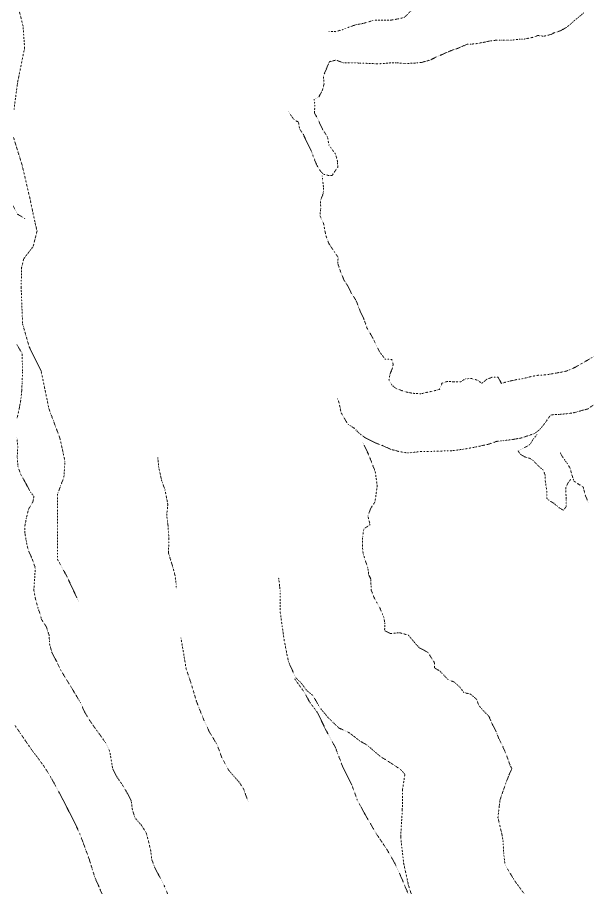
# Model space of a CAD drawing. Extents: x 682410 to 689460, y 7661803 to 7669124.
# Drawn here: x 684830 to 685097.2, y 7664263.4 to 7664671.1 of the extents above; entities that cross this region are included whole.
import ezdxf

# ---------------------------------------------------------------- set-up
doc = ezdxf.new("R2010")
doc.units = 0
doc.header["$MEASUREMENT"] = 0
doc.linetypes.add('DOT', pattern=[0.25, 0, -0.25])
doc.layers.add('02 TOE_Line', color=1, linetype='DOT', lineweight=20)

msp = doc.modelspace()

# ---------------------------------------------------------------- linework, layer by layer
at = {"layer": '02 TOE_Line'}
for points in [[(684828.4, 7664627.93, 4128.59), (684830.04, 7664640.36, 4128.56), (684833.37, 7664656.81, 4130.85), (684832.64, 7664666.98, 4130.08), (684830, 7664677.49, 4131.17), (684828.77, 7664687.05, 4131.87)], [(684975.96, 7664664.47, 4213.82), (684978.77, 7664664.37, 4214.81), (684982.55, 7664665.36, 4214.06), (684985.03, 7664666.39, 4213.74), (684988.47, 7664667.58, 4213.48), (684991.97, 7664668.21, 4213.52), (684996.93, 7664669.7, 4213.5), (685000.79, 7664669.78, 4213.49), (685005.27, 7664669.83, 4213.43), (685008.29, 7664670.34, 4214), (685011.25, 7664671.03, 4213.29), (685015.2, 7664674.84, 4211.97)], [(685095.36, 7664673.24, 4218.65), (685092.77, 7664670.98, 4218.89), (685090.6, 7664669.3, 4219.19), (685089.12, 7664667.86, 4219.17), (685087.23, 7664666.34, 4219.2), (685084.48, 7664664.82, 4219.51), (685081.32, 7664663.76, 4219.63), (685079.99, 7664663.06, 4219.69), (685076.71, 7664662.24, 4219.88), (685073.82, 7664662.57, 4219.8), (685071.35, 7664661.68, 4219.98), (685067.35, 7664660.86, 4220.19), (685065.53, 7664660.87, 4220.21), (685062.2, 7664660.46, 4220.29), (685059.98, 7664660.38, 4220.4), (685056.54, 7664660.38, 4220.34), (685054.03, 7664660.34, 4220.36), (685051.73, 7664660.09, 4220.36), (685049.02, 7664659.48, 4220.4), (685045.25, 7664658.78, 4220.31), (685042.95, 7664658.57, 4220.22), (685040.61, 7664658.45, 4220.22), (685038.59, 7664657.51, 4220.13), (685036.17, 7664656.52, 4220.12), (685033.87, 7664655.74, 4220.1), (685030.71, 7664654.47, 4220.02), (685028.17, 7664653.32, 4220.07), (685025.99, 7664652.42, 4220.16), (685023.61, 7664651.14, 4219.94), (685019.35, 7664649.98, 4220.22), (685016.37, 7664649.68, 4220.31), (685011.71, 7664649.41, 4220.17), (685007.43, 7664649.82, 4220.05), (685004.63, 7664649.73, 4219.86), (684999.93, 7664649.38, 4220.05), (684997.55, 7664649.38, 4220.05), (684990.15, 7664649.69, 4219.56), (684982.51, 7664649.82, 4219.04), (684979.4, 7664651.06, 4219.4), (684976.16, 7664650.29, 4218.77), (684974.77, 7664646.97, 4218.61), (684973.37, 7664643.57, 4218.4), (684973.67, 7664639.79, 4218.47), (684972.85, 7664636.73, 4218.24), (684971.13, 7664633.66, 4218.05), (684969.07, 7664632.73, 4217.89), (684969.39, 7664629.94, 4217.91), (684969.16, 7664626.31, 4217.97), (684970.73, 7664623.59, 4218.04), (684972.01, 7664620.7, 4217.77), (684972.99, 7664618.55, 4217.94), (684975.28, 7664615.15, 4218.41), (684975.98, 7664611.35, 4218.64), (684977.09, 7664609.66, 4218.28), (684979.14, 7664606.89, 4218.26), (684980.02, 7664603.45, 4218.31), (684980.08, 7664600.89, 4218.18), (684977.49, 7664597.07, 4217.9), (684975.76, 7664597.04, 4218.29), (684973.44, 7664597.58, 4218.52), (684972.19, 7664598.74, 4218.59), (684970.19, 7664601.98, 4218.79), (684968.62, 7664605.93, 4218.3), (684967.69, 7664608.56, 4218.6), (684965.49, 7664612.93, 4218.24), (684963.99, 7664616.2, 4218.91), (684962.22, 7664618.81, 4218.82), (684961.68, 7664621.99, 4218.64), (684959.62, 7664623.2, 4219.01), (684957.87, 7664625.56, 4220.01), (684956.94, 7664627.28, 4219.72)], [(684858.61, 7664397.55, 4118.9), (684855.97, 7664403.21, 4118.19), (684853.33, 7664408.87, 4117.48), (684848.81, 7664417.16, 4117.34), (684848.79, 7664426.62, 4116.85), (684848.76, 7664436.07, 4116.35), (684848.76, 7664441.85, 4116.72), (684848.76, 7664447.63, 4117.1), (684851.78, 7664455.67, 4117.28), (684852.27, 7664463.25, 4117.42), (684849.89, 7664473.97, 4118.9), (684844.74, 7664487.78, 4117.62), (684841.13, 7664505.33, 4118.57), (684835.51, 7664516.8, 4119.1), (684832.41, 7664527.45, 4119.79), (684831.75, 7664544.7, 4121.93), (684831.97, 7664553.95, 4122.74), (684832.98, 7664558.03, 4123.1), (684837.36, 7664563.71, 4126.46), (684839.19, 7664570.98, 4131.13), (684838.26, 7664574.95, 4130.69), (684835.74, 7664586.72, 4130.2), (684832.25, 7664601.65, 4129.25), (684828.21, 7664614.73, 4128.83)], [(685100.1, 7664512.22, 4220.43), (685094.97, 7664509.21, 4220.53), (685090.5, 7664506.71, 4220.37), (685087.12, 7664505.32, 4220.58), (685082.42, 7664504.43, 4220.59), (685077.46, 7664503.58, 4220.43), (685073.48, 7664503.36, 4220.39), (685070.23, 7664502.71, 4220.36), (685066.44, 7664501.74, 4220.31), (685063.36, 7664501.27, 4220.29), (685059.88, 7664500.48, 4219.92), (685056.79, 7664499.63, 4220.02), (685055.25, 7664502.49, 4220.18), (685052.45, 7664502.49, 4220.18), (685049.9, 7664501.53, 4220.2), (685047.65, 7664499.63, 4220.17), (685045.6, 7664501.08, 4220.14), (685042.75, 7664501.86, 4220.09), (685039.85, 7664501.78, 4220), (685037.76, 7664500.36, 4220), (685034.49, 7664500.36, 4220.06), (685031.32, 7664500.52, 4219.98), (685028.93, 7664499.65, 4220.06), (685027.74, 7664496.8, 4220.14), (685024.72, 7664495.99, 4220.13), (685021.63, 7664495.35, 4219.99), (685019.02, 7664494.7, 4219.99), (685015.17, 7664494.99, 4219.9), (685011.58, 7664495.69, 4219.99), (685007.36, 7664497.22, 4219.93), (685005.38, 7664498.92, 4219.79), (685004.1, 7664501.13, 4219.69), (685004.6, 7664504.11, 4219.67), (685005.5, 7664506.13, 4219.45), (685006.1, 7664508.47, 4219.32), (685005.42, 7664510.85, 4219.57), (685002.24, 7664510.94, 4219.74), (684999.54, 7664514.69, 4219.8), (684997.99, 7664517.75, 4219.79), (684996.63, 7664520.71, 4219.85), (684993.9, 7664525.36, 4219.77), (684992.42, 7664529.54, 4219.77), (684990.55, 7664533.63, 4219.73), (684988.71, 7664538.39, 4219.62), (684986.2, 7664542.34, 4219.51), (684984.72, 7664545.34, 4219.54), (684983.13, 7664547.81, 4219.67), (684981.82, 7664550.89, 4219.45), (684981.03, 7664553.05, 4219.33), (684980.13, 7664555.76, 4219.51), (684980.26, 7664558.69, 4219.04), (684978.53, 7664561.23, 4218.98), (684975.9, 7664565.16, 4218.51), (684974.74, 7664568.3, 4218.68), (684974.18, 7664570.63, 4218.5), (684973.45, 7664574.58, 4218.71), (684971.74, 7664578.19, 4218.53), (684972.14, 7664581.58, 4218.88), (684971.99, 7664585.22, 4218.8), (684973.33, 7664588.69, 4218.83), (684973.38, 7664591.68, 4218.65), (684973.06, 7664594.59, 4218.4), (684972.8, 7664596.85, 4218.39)], [(684828.04, 7664582.64, 4130.34), (684830.1, 7664578.83, 4130.39), (684833.7, 7664576.65, 4130.52)], [(684829.78, 7664482.93, 4114.24), (684830.8, 7664487.51, 4114.65), (684831.63, 7664492.19, 4114.98), (684832.03, 7664496.26, 4115.29), (684832.23, 7664500.55, 4115.63), (684832.36, 7664504.96, 4115.93), (684832.31, 7664509.36, 4116.27), (684832.15, 7664513.72, 4116.59), (684829.62, 7664517.95, 4116.95)], [(685099.96, 7664489.54, 4210.53), (685097.13, 7664487.56, 4210.39), (685094.65, 7664486.97, 4210.34), (685091.52, 7664486.03, 4210.37), (685088.79, 7664485.54, 4210.34), (685083.82, 7664485.05, 4210.19), (685081.53, 7664485.01, 4210.33), (685079.81, 7664484.75, 4209.43), (685076.76, 7664480.44, 4206.68), (685074.82, 7664478.04, 4205.99), (685072.37, 7664476.15, 4205.96), (685070.17, 7664475.39, 4206.01), (685066.19, 7664474.06, 4205.86), (685061.58, 7664473.23, 4205.5), (685057.51, 7664472.75, 4205.58), (685054.64, 7664472.46, 4206.41), (685050.74, 7664471.12, 4205.35), (685044.87, 7664469.82, 4205.09), (685038.96, 7664468.77, 4204.73), (685033.57, 7664468.05, 4204.55), (685027.67, 7664467.89, 4204.34), (685022.64, 7664467.7, 4204.13), (685018.82, 7664467.64, 4204.01), (685012.86, 7664467, 4203.85), (685009.07, 7664467.62, 4203.94), (685004.76, 7664468.76, 4203.94), (685001.16, 7664470.43, 4203.85), (684998.07, 7664471.61, 4203.72), (684992.99, 7664474.12, 4203.63), (684990.11, 7664476.23, 4203.85), (684987.75, 7664478.68, 4204.27), (684984.85, 7664480.45, 4203.96), (684982.98, 7664483.6, 4204.39), (684981.66, 7664485.89, 4204.37), (684980.68, 7664490.69, 4204.87), (684979.96, 7664492.62, 4204.89)], [(685089.37, 7664454.8, 4205.25), (685087.89, 7664452.81, 4205.14), (685087.03, 7664450.84, 4205.19), (685086.98, 7664448.41, 4205.15), (685087.17, 7664445.19, 4205.42), (685087.05, 7664441.83, 4205.59), (685085.87, 7664440.21, 4205.56), (685083.81, 7664441.32, 4205.52), (685081.33, 7664443.49, 4205.55), (685079.5, 7664444.52, 4205.8), (685078.11, 7664445.7, 4205.44), (685078.11, 7664448.66, 4205.24), (685077.31, 7664454, 4205.24), (685077.3, 7664456.63, 4205.37), (685076.32, 7664459.06, 4205.83), (685074.43, 7664460.61, 4205.99), (685071.65, 7664463.44, 4205.65), (685070.23, 7664464.44, 4205.43), (685067.86, 7664465.1, 4205.37), (685065.65, 7664466.42, 4205.41), (685064.56, 7664467.97, 4205.47), (685069.15, 7664470.31, 4205.86), (685070.27, 7664471.1, 4205.87), (685071.61, 7664473.4, 4206.02), (685073.46, 7664475.65, 4206.14)], [(684900.38, 7664260.53, 4126.53), (684898.62, 7664264.67, 4126.38), (684896.71, 7664268.34, 4126.2), (684894.51, 7664272.38, 4125.94), (684892.99, 7664276.48, 4125.66), (684892.43, 7664280.81, 4125.38), (684891.44, 7664284.89, 4125.14), (684890.32, 7664289.2, 4124.83), (684887.91, 7664292.81, 4124.64), (684885.16, 7664296, 4124.36), (684883.88, 7664299.81, 4124), (684883.29, 7664304.09, 4123.7), (684881.46, 7664307.69, 4123.43), (684879.19, 7664311.49, 4123.12), (684876.66, 7664315.17, 4122.86), (684874.6, 7664319.16, 4122.55), (684873.96, 7664323.16, 4122.3), (684873.26, 7664327.27, 4122.01), (684871.32, 7664331.23, 4121.65), (684868.62, 7664335.04, 4121.26), (684866.22, 7664338.32, 4120.92), (684863.88, 7664341.68, 4120.6), (684861.42, 7664345.76, 4120.24), (684859.6, 7664349.95, 4119.93), (684857.27, 7664353.8, 4119.6), (684854.94, 7664357.74, 4119.18), (684852.42, 7664361.75, 4118.79), (684850.09, 7664365.67, 4118.44), (684848.27, 7664369.54, 4118.06), (684846.17, 7664373.43, 4117.68), (684845.08, 7664377.49, 4117.38), (684844.83, 7664381.64, 4117.15), (684843.59, 7664385.49, 4116.86), (684841.23, 7664389.11, 4116.49), (684840.79, 7664391.13, 4116.39), (684839.65, 7664394.34, 4115.77), (684838.38, 7664399.01, 4115.31), (684837.68, 7664402.92, 4115.28), (684838.11, 7664408.51, 4115.03), (684838.36, 7664413.18, 4115.01), (684836.97, 7664417.23, 4114.8), (684835.31, 7664420.92, 4114.61), (684834.65, 7664423.09, 4114.56), (684834.06, 7664426.11, 4114.07), (684833.55, 7664429.23, 4114.05), (684833.55, 7664433.04, 4114.21), (684834.17, 7664436.41, 4114.3), (684835.14, 7664440.56, 4114.31), (684837.24, 7664444.1, 4114.35), (684837.75, 7664446.64, 4114.14), (684836.19, 7664448.58, 4113.91), (684833.43, 7664453.68, 4113.37), (684831.52, 7664457.02, 4113.02), (684830.2, 7664460.94, 4113.05), (684829.91, 7664465.39, 4113.29), (684830.16, 7664469.93, 4113.49), (684829.78, 7664474.15, 4113.76)], [(685067.9, 7664259.9, 4204.55), (685063.12, 7664266.41, 4204.51), (685059.72, 7664272.01, 4204.59), (685058.4, 7664274.5, 4204.8), (685057.84, 7664279.6, 4204.96), (685057.52, 7664285.4, 4204.81), (685057.08, 7664288.12, 4204.72), (685055.73, 7664293.69, 4204.83), (685055.16, 7664296.25, 4204.81), (685055.76, 7664301.51, 4204.74), (685056.11, 7664304.33, 4204.77), (685057.57, 7664308.69, 4204.85), (685058.97, 7664312.58, 4204.91), (685060.32, 7664316.07, 4204.98), (685061.67, 7664319.25, 4205.03), (685060.95, 7664320.41, 4204.14), (685059.29, 7664325.04, 4204.52), (685057.13, 7664330.25, 4204.65), (685055.61, 7664333.09, 4204.72), (685054.09, 7664337.05, 4204.71), (685052.51, 7664339.9, 4204.67), (685050.93, 7664343.63, 4204.57), (685047.84, 7664346.76, 4204.57), (685046.12, 7664348.83, 4204.57), (685045.21, 7664351.54, 4204.59), (685042.42, 7664353.98, 4204.48), (685039.15, 7664354.78, 4204.53), (685037.45, 7664357.18, 4204.55), (685034.77, 7664359.62, 4204.4), (685031.76, 7664360.85, 4204.21), (685030.21, 7664362.47, 4204.32), (685027.99, 7664364.78, 4204.32), (685025.46, 7664366.33, 4204.27), (685025.42, 7664368.73, 4204.37), (685022.37, 7664373.57, 4204.46), (685018.28, 7664375.78, 4203.98), (685016.03, 7664378.27, 4204), (685013.18, 7664381.68, 4203.98), (685008.91, 7664382.82, 4204.17), (685004.76, 7664382.36, 4203.94), (685002.06, 7664383.8, 4204.14), (685002.15, 7664387.54, 4203.87), (685001.57, 7664390.32, 4203.93), (684999.74, 7664394.58, 4204.03), (684998.26, 7664397.22, 4204.13), (684996.91, 7664399.68, 4204.65), (684995.79, 7664402.75, 4204.11), (684995.54, 7664408.11, 4204.38), (684994.64, 7664409.85, 4204.85), (684994.13, 7664413.43, 4204.89), (684992.79, 7664417.21, 4204.82), (684991.86, 7664420.74, 4204.91), (684991.62, 7664424.36, 4204.93), (684991.8, 7664427.93, 4204.76), (684992.31, 7664431.42, 4204.91), (684995.24, 7664433.44, 4205.14), (684994.22, 7664437.47, 4205.09), (684995.55, 7664441.05, 4204.74), (684997.5, 7664444.03, 4204.6), (684998.03, 7664447.5, 4204.38), (684998.58, 7664451.65, 4204.4), (684997.66, 7664458.28, 4204.39), (684994.45, 7664466.48, 4205.14), (684991.79, 7664472.03, 4204.79)], [(685084.35, 7664467.13, 4207.69), (685085.07, 7664465.77, 4207.5), (685086.43, 7664463.68, 4207.02), (685087.74, 7664461.97, 4206.46), (685088.95, 7664459.81, 4205.92), (685089.82, 7664456.78, 4205.63), (685090.47, 7664454.68, 4204.96), (685090.75, 7664453.82, 4205.16), (685092.95, 7664452.39, 4205.34), (685095.15, 7664450.96, 4205.51), (685095.96, 7664447.58, 4205.44), (685097.5, 7664443.71, 4205.68)], [(684895.77, 7664464.87, 4142.81), (684896.21, 7664460.26, 4143.16), (684897.54, 7664454.22, 4143.42), (684899.14, 7664449.69, 4143.35), (684900.47, 7664443.03, 4144.08), (684899.94, 7664437.79, 4144.6), (684900.56, 7664433, 4144.68), (684901.01, 7664426.42, 4144.46), (684900.74, 7664420.21, 4144.49), (684902.61, 7664414.26, 4145), (684903.85, 7664409.55, 4144.99), (684904.38, 7664405.65, 4145.74), (684904.38, 7664403.34, 4146.47)], [(685016.59, 7664253.95, 4178.23), (685013.24, 7664264.49, 4178.03), (685010.96, 7664274.92, 4177.91), (685009.59, 7664287.33, 4177.49), (685010.35, 7664299.83, 4177.6), (685010.4, 7664309.03, 4177.27), (685011.57, 7664316.47, 4177.44), (685009.51, 7664318.77, 4177.64), (685004.62, 7664321.98, 4177.21), (684999.92, 7664324.93, 4177.11), (684994.08, 7664329.98, 4176.85), (684990.43, 7664332.14, 4176.77), (684985.2, 7664336.12, 4176.84), (684980.67, 7664338.14, 4176.99), (684975.64, 7664343, 4176.76), (684971.89, 7664347.44, 4177.36), (684968.37, 7664353.5, 4177.99), (684965.61, 7664355.66, 4178.04), (684963.3, 7664358.82, 4177.24), (684960.28, 7664361.92, 4176.84), (684957.01, 7664369.24, 4177.38), (684955.09, 7664378.64, 4177.47), (684953.18, 7664392.12, 4178.98), (684953.15, 7664402.32, 4179.26), (684952.4, 7664408.32, 4179.34)], [(684938.11, 7664303.83, 4148.18), (684937.16, 7664306.22, 4148.29), (684936.1, 7664309.37, 4148.52), (684934.06, 7664312.58, 4148.54), (684928.97, 7664318.41, 4147.99), (684925.69, 7664324.5, 4147.11), (684923.6, 7664330.25, 4147.78), (684919.91, 7664336.43, 4147.38), (684917.17, 7664342.35, 4146.97), (684913.96, 7664350.45, 4146.79), (684911.31, 7664359.27, 4146.87), (684909.06, 7664365.9, 4146.7), (684907.48, 7664375.42, 4146.13), (684906.58, 7664380.57, 4146.59)], [(684959.64, 7664361.56, 4177.04), (684964.46, 7664354.86, 4178.68), (684966.81, 7664350.49, 4177.63), (684970.58, 7664345.42, 4178.06), (684974.19, 7664337.91, 4177.09), (684979.05, 7664328.9, 4177.14), (684982.32, 7664320.23, 4176.85), (684986.72, 7664311.42, 4176.72), (684989.33, 7664304.23, 4177.38), (684993.03, 7664297.43, 4177.53), (684998.09, 7664288.77, 4177.55), (685003.25, 7664281.06, 4177.53), (685006.76, 7664274.93, 4177.76), (685009.55, 7664268.93, 4177.76), (685013.39, 7664259.8, 4178.35)], [(684869.96, 7664259.68, 4125.53), (684868.23, 7664263.75, 4125.28), (684866.42, 7664267.88, 4125.13), (684865.03, 7664272.15, 4124.95), (684863.73, 7664276.4, 4124.64), (684862.23, 7664280.53, 4124.34), (684860.72, 7664284.67, 4124.05), (684859.1, 7664288.86, 4123.73), (684857.23, 7664292.98, 4123.41), (684855.35, 7664296.75, 4123.11), (684853.15, 7664300.94, 4122.7), (684851.35, 7664304.58, 4122.42), (684849.29, 7664308.39, 4121.98), (684847.16, 7664312.36, 4121.54), (684844.89, 7664316.36, 4121.17), (684842.36, 7664320.32, 4120.85), (684839.58, 7664324.15, 4120.51), (684836.66, 7664327.96, 4120.11), (684833.96, 7664331.89, 4119.77), (684831.34, 7664335.73, 4119.37), (684828.81, 7664339.4, 4118.97)]]:
    msp.add_polyline3d(points, dxfattribs=at)

doc.saveas('drawing.dxf')
